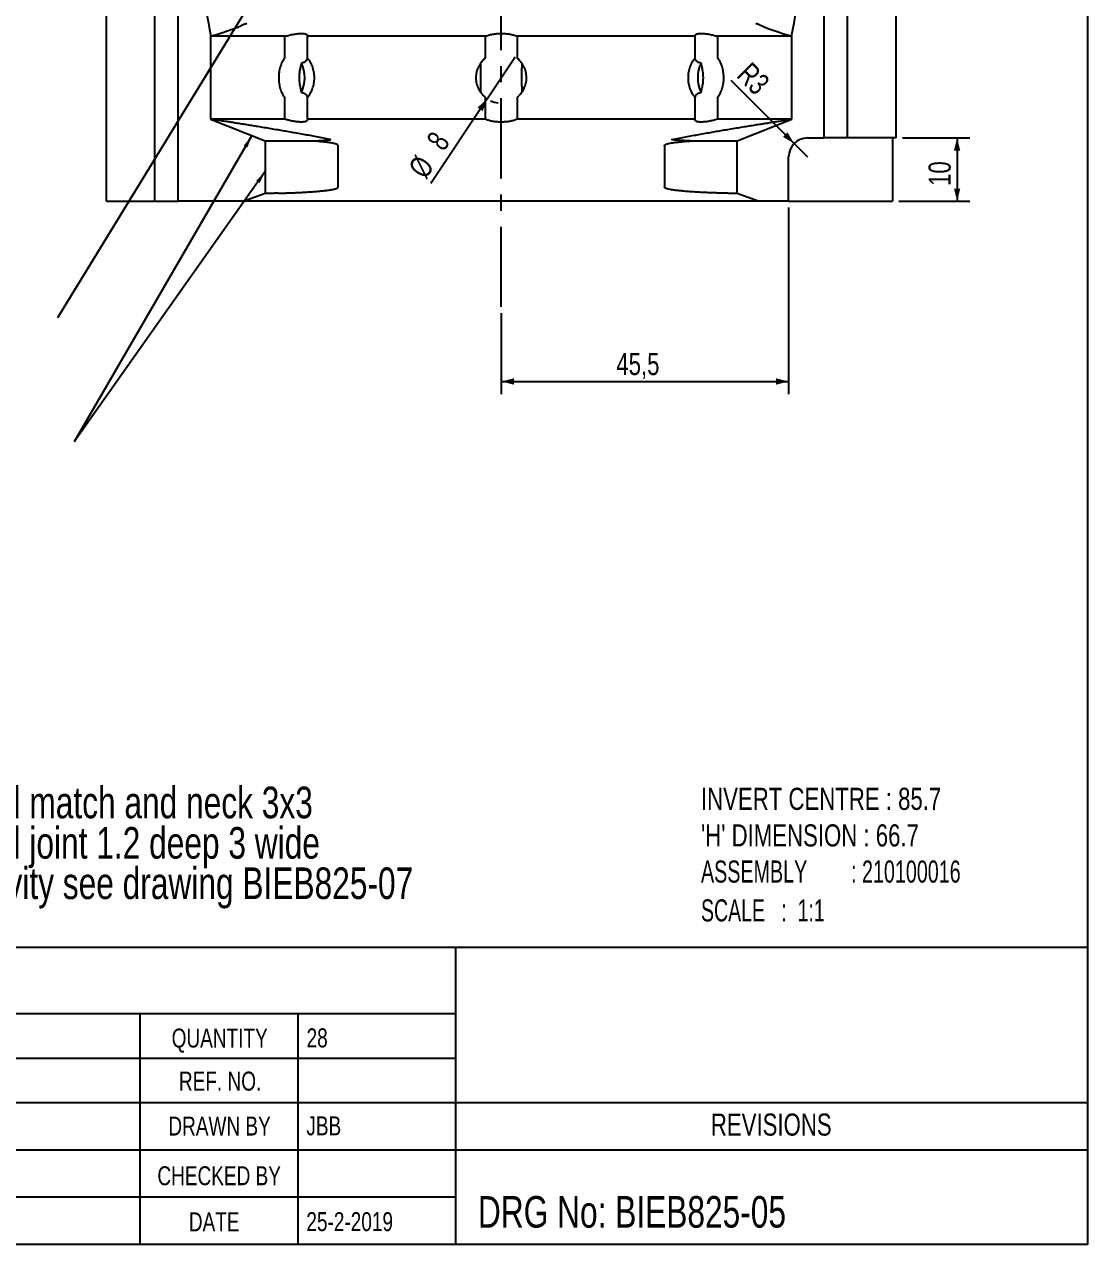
# Model space of a CAD drawing. Header units: millimetres. Extents: x 8 to 862, y 8 to 585.
# Drawn here: x 663.7 to 832, y 8 to 201.1 of the extents above; entities that cross this region are included whole.
import ezdxf

# ---------------------------------------------------------------- set-up
doc = ezdxf.new("R2010")
doc.units = ezdxf.units.MM
doc.linetypes.add('CENTERX2', pattern=[20.32, 12.7, -2.54, 2.54, -2.54])
for name, color, linetype in [('CENTERLINE', 4, 'CENTERX2'), ('DIMENSIONS', 2, 'Continuous'), ('TEXT', 2, 'Continuous')]:
    doc.layers.add(name, color=color, linetype=linetype)
doc.layers.add('OUTLINE', color=7, linetype='Continuous', lineweight=25)
doc.styles.add('SLDTEXTSTYLE0', font='TXT', dxfattribs={"width": 0.75})
doc.styles.add('SLDTEXTSTYLE1', font='TXT', dxfattribs={"width": 0.666667})
doc.styles.add('SLDTEXTSTYLE2', font='TXT', dxfattribs={"width": 0.660714})
doc.dimstyles.new('SLDDIMSTYLE19', dxfattribs={"dimtxt": 0.18, "dimasz": 2, "dimexe": 0, "dimexo": 0.0625, "dimgap": 0, "dimtad": 0, "dimtih": 1, "dimtoh": 1, "dimdec": 0, "dimrnd": 1e-09, "dimzin": 0, "dimdsep": 46, "dimtxsty": 'Standard', "dimsah": 1, "dimcen": 0.09, "dimadec": 0, "dimazin": 0, "dimtfac": 2, "dimtdec": 0, "dimtofl": 0, "dimtmove": 0, "dimatfit": 3, "dimfxl": 0, "dimfrac": 2, "dimtolj": 1, "dimtzin": 0, "dimarcsym": 0})
doc.dimstyles.new('SLDDIMSTYLE2', dxfattribs={"dimtxt": 3.5, "dimasz": 2, "dimexe": 0, "dimexo": 0.0625, "dimgap": 0.875, "dimtad": 1, "dimrnd": 1e-09, "dimzin": 12, "dimdsep": 46, "dimtxsty": 'SLDTEXTSTYLE0', "dimsah": 1, "dimcen": 0.09, "dimadec": 0, "dimazin": 3, "dimtfac": 1, "dimtofl": 0, "dimtmove": 0, "dimatfit": 3, "dimfxl": 0, "dimfrac": 2, "dimtolj": 1, "dimtzin": 12, "dimarcsym": 0})
doc.dimstyles.new('SLDDIMSTYLE20', dxfattribs={"dimtxt": 0.18, "dimasz": 1, "dimexe": 0, "dimexo": 0.0625, "dimgap": 0, "dimtad": 0, "dimtih": 1, "dimtoh": 1, "dimdec": 0, "dimrnd": 1e-09, "dimzin": 0, "dimdsep": 46, "dimtxsty": 'Standard', "dimblk1": 'DOT', "dimblk2": 'DOT', "dimsah": 1, "dimcen": 0.09, "dimadec": 0, "dimazin": 0, "dimtfac": 1, "dimtdec": 0, "dimtofl": 0, "dimtmove": 0, "dimatfit": 3, "dimldrblk": 'DOT', "dimfxl": 0, "dimfrac": 2, "dimtolj": 1, "dimtzin": 0, "dimarcsym": 0})
doc.dimstyles.new('SLDDIMSTYLE23', dxfattribs={"dimtxt": 3.5, "dimasz": 2, "dimexe": 0, "dimexo": 0.0625, "dimgap": 0.875, "dimtad": 1, "dimrnd": 1e-09, "dimzin": 12, "dimdsep": 46, "dimtxsty": 'SLDTEXTSTYLE0', "dimsah": 1, "dimcen": 0, "dimadec": 0, "dimazin": 3, "dimtfac": 1, "dimtofl": 0, "dimtmove": 0, "dimatfit": 3, "dimfxl": 0, "dimfrac": 2, "dimtolj": 1, "dimtzin": 12, "dimarcsym": 0})
doc.dimstyles.new('SLDDIMSTYLE24', dxfattribs={"dimtxt": 3.5, "dimasz": 2, "dimexe": 0, "dimexo": 0.0625, "dimgap": 0.875, "dimtad": 1, "dimrnd": 1e-09, "dimzin": 12, "dimdsep": 46, "dimtxsty": 'SLDTEXTSTYLE0', "dimblk1": 'NONE', "dimsah": 1, "dimcen": 0, "dimadec": 0, "dimazin": 3, "dimtfac": 1, "dimtmove": 0, "dimatfit": 3, "dimldrblk": 'NONE', "dimfxl": 0, "dimfrac": 2, "dimtolj": 1, "dimtzin": 12, "dimarcsym": 0})

# ---------------------------------------------------------------- blocks, each defined once
blk = doc.blocks.new('_D_57')
at = {"layer": 'DIMENSIONS'}
for p, q in [((784.67, 172.09), (784.67, 142.56)), ((739.17, 155.35), (739.17, 142.56)), ((739.17, 144.56), (784.67, 144.56))]:
    blk.add_line(p, q, dxfattribs=at)
for points in [[(739.17, 144.56), (741.17, 144.06), (741.17, 145.06)], [(784.67, 144.56), (782.67, 145.06), (782.67, 144.06)]]:
    blk.add_solid(points, dxfattribs=at)
at = {"layer": 'DIMENSIONS', "insert": (757.39, 149.08), "char_height": 3.5, "attachment_point": 1, "style": 'SLDTEXTSTYLE0'}
blk.add_mtext('45,5', dxfattribs=at)
blk = doc.blocks.new('_D_59')
at = {"layer": 'DIMENSIONS'}
for p, q in [((802.67, 183.09), (813.34, 183.09)), ((811.34, 183.09), (811.34, 173.09)), ((802.09, 173.09), (813.34, 173.09))]:
    blk.add_line(p, q, dxfattribs=at)
for points in [[(811.34, 183.09), (810.84, 181.09), (811.84, 181.09)], [(811.34, 173.09), (811.84, 175.09), (810.84, 175.09)]]:
    blk.add_solid(points, dxfattribs=at)
at = {"layer": 'DIMENSIONS', "insert": (806.82, 175.5), "char_height": 3.5, "attachment_point": 1, "rotation": 90, "style": 'SLDTEXTSTYLE0'}
blk.add_mtext('10', dxfattribs=at)
blk = doc.blocks.new('_D_60')
at = {"layer": 'DIMENSIONS'}
for q in [(775.59, 192.17), (787.67, 180.09)]:
    blk.add_line((785.54, 182.21), q, dxfattribs=at)
blk.add_solid([(785.54, 182.21), (784.48, 183.98), (783.78, 183.27)], dxfattribs=at)
at = {"layer": 'DIMENSIONS', "insert": (778.74, 195.32), "char_height": 3.5, "attachment_point": 1, "rotation": 315, "style": 'SLDTEXTSTYLE0'}
blk.add_mtext('R3', dxfattribs=at)
blk = doc.blocks.new('_D_61')
at = {"layer": 'DIMENSIONS'}
for q in [(741.38, 195.94), (728, 175.87)]:
    blk.add_line((736.95, 189.29), q, dxfattribs=at)
blk.add_arc((739.17, 192.62), 4, 245.2279, 262.8756, dxfattribs=at)
blk.add_solid([(736.95, 189.29), (735.42, 187.9), (736.25, 187.35)], dxfattribs=at)
at = {"layer": 'DIMENSIONS', "char_height": 3.5, "attachment_point": 1, "rotation": 56.3106, "style": 'SLDTEXTSTYLE0'}
for s, insert in [('8', (727.17, 182.78)), ('%%c', (724.28, 178.35))]:
    blk.add_mtext(s, dxfattribs=dict(at, insert=insert))
blk = doc.blocks.new('_None')
blk = doc.blocks.new('SW_NOTE_0_7')
at = {"layer": 'TEXT', "color": 0, "char_height": 5, "attachment_point": 1, "style": 'SLDTEXTSTYLE0'}
for s, insert in [('Hard weld match and neck 3x3', (0, 6.43)), ('Hard weld joint 1.2 deep 3 wide', (0, 0.04)), ('Mould cavity see drawing BIEB825-07', (0, -6.35))]:
    blk.add_mtext(s, dxfattribs=dict(at, insert=insert))
blk = doc.blocks.new('_Dot')
at = {"color": 0, "linetype": 'ByBlock', "lineweight": -2}
blk.add_line((-0.5, 0), (-1, 0), dxfattribs=at)
at = {"color": 0, "linetype": 'ByBlock', "const_width": 0.5}
blk.add_lwpolyline([(-0.25, 0, 1), (0.25, 0, 1)], format="xyb", close=True, dxfattribs=at)

msp = doc.modelspace()

# ---------------------------------------------------------------- linework, layer by layer
at = {"layer": 'CENTERLINE'}
msp.add_line((739.16604, 156.34842), (739.16604, 430.8663), dxfattribs=at)
at = {"layer": 'OUTLINE'}
for p, q in [((832, 585), (832, 8)), ((676.66605, 173.08726), (676.66605, 429.83342)), ((684.3462, 173.08726), (684.3462, 429.83342)), ((688.04543, 173.08726), (688.04543, 429.83342)), ((790.28666, 183.08725), (790.28666, 429.83342)), ((793.9859, 183.08725), (793.9859, 429.83342)), ((801.66604, 183.08725), (801.66604, 429.83342)), ((693.19884, 199.18841), (693.16604, 199.17647)), ((693.16604, 199.17647), (693.16604, 186.05678)), ((704.91485, 199.17647), (693.16604, 199.17647)), ((695.94998, 200.08481), (696.18886, 200.17117)), ((704.91485, 195.73361), (704.91485, 199.17647)), ((736.65918, 199.17647), (708.46009, 199.17647)), ((708.46009, 199.17647), (708.46009, 195.73361)), ((736.65918, 195.73361), (736.65918, 199.17647)), ((769.872, 199.17647), (741.67291, 199.17647)), ((741.67291, 199.17647), (741.67291, 195.73361)), ((769.872, 195.73361), (769.872, 199.17647)), ((785.16604, 199.17647), (773.41724, 199.17647)), ((773.41724, 199.17647), (773.41724, 195.73361)), ((782.14323, 200.17117), (782.38211, 200.08481)), ((785.16604, 199.17647), (785.13325, 199.18841)), ((785.16604, 186.05678), (785.16604, 199.17647)), ((704.91485, 186.05678), (704.91485, 189.49963)), ((708.46009, 189.49963), (708.46009, 186.05678)), ((736.65918, 186.05678), (736.65918, 189.49963)), ((741.67291, 189.49963), (741.67291, 186.05678)), ((769.872, 186.05678), (769.872, 189.49963)), ((773.41724, 189.49963), (773.41724, 186.05678)), ((693.16604, 186.05678), (701.81604, 182.61726)), ((704.91485, 186.05678), (693.16604, 186.05678)), ((736.65918, 186.05678), (708.46009, 186.05678)), ((769.872, 186.05678), (741.67291, 186.05678)), ((785.16604, 186.05678), (773.41724, 186.05678)), ((776.51604, 182.61726), (785.16604, 186.05678)), ((701.81604, 182.61726), (701.81604, 174.29608)), ((701.81604, 182.61726), (709.2359, 182.61726)), ((713.32129, 181.91705), (713.32129, 175.28746)), ((765.0108, 181.91705), (765.0108, 175.28746)), ((769.09618, 182.61726), (776.51604, 182.61726)), ((776.51604, 174.29608), (776.51604, 182.61726)), ((787.66605, 183.08725), (790.28666, 183.08725)), ((792.16604, 183.08725), (790.28666, 183.08725)), ((793.9859, 183.08725), (792.16604, 183.08725)), ((801.66604, 183.08725), (793.9859, 183.08725)), ((801.09299, 183.08725), (801.09299, 173.08726)), ((784.66605, 173.08726), (784.66605, 180.08726)), ((701.81604, 174.29608), (698.49483, 173.08726)), ((779.83726, 173.08726), (776.51604, 174.29608)), ((676.66605, 173.08726), (684.3462, 173.08726)), ((684.3462, 173.08726), (686.16604, 173.08726)), ((686.16604, 173.08726), (688.04543, 173.08726)), ((698.49483, 173.08726), (688.04543, 173.08726)), ((779.83726, 173.08726), (698.49483, 173.08726)), ((784.66605, 173.08726), (779.83726, 173.08726)), ((784.66605, 173.08726), (801.09299, 173.08726)), ((832, 55), (429, 55)), ((732, 8), (732, 55)), ((732, 44.5), (579, 44.5)), ((682, 8), (682, 44.5)), ((707, 8), (707, 44.5)), ((579, 37.5), (732, 37.5)), ((519, 30.5), (832, 30.5)), ((579, 23), (732, 23)), ((732, 23), (832, 23)), ((732, 15.5), (519, 15.5)), ((832, 8), (8, 8))]:
    msp.add_line(p, q, dxfattribs=at)
for centre, radius, start, end in [((775.45919, 216.03726), 83.96815, 180, 191.5754227), ((702.8729, 216.03726), 83.96815, 348.4245773, 0), ((702.7127, 192.61662), 5.34571, 334.1377575, 25.8622425), ((775.61941, 192.61662), 5.34573, 154.1378664, 205.8621336), ((787.66604, 180.08726), 3, 90, 180)]:
    msp.add_arc(centre, radius, start, end, dxfattribs=at)
for points, knots in [([(696.18886, 200.17117), (696.21503, 200.18065), (696.34875, 200.22908), (696.58897, 200.31734), (696.89884, 200.4335), (697.18814, 200.5445), (697.44914, 200.64705), (697.67281, 200.73751), (697.83585, 200.80586), (697.94951, 200.85558), (697.99415, 200.87669), (698.01647, 200.88725)], [0, 0, 0, 0, 0.0316356, 0.16168875, 0.291742266, 0.422525996, 0.553305165, 0.683760329, 0.814206974, 0.907104819, 1, 1, 1, 1]), ([(698.01647, 200.88725), (698.15875, 200.95449), (698.44335, 201.08897), (698.73299, 201.19988), (698.87782, 201.25534)], [0, 0, 0, 0, 0.4999543427, 1, 1, 1, 1]), ([(779.45427, 201.25534), (779.59907, 201.19989), (779.88872, 201.08899), (780.17331, 200.9545), (780.31562, 200.88725)], [0, 0, 0, 0, 0.499952963, 1, 1, 1, 1]), ([(780.31562, 200.88725), (780.34784, 200.87215), (780.41229, 200.84196), (780.5711, 200.77411), (780.77115, 200.69194), (781.01059, 200.59656), (781.28324, 200.49075), (781.56966, 200.38211), (781.85901, 200.27449), (782.04849, 200.20561), (782.14323, 200.17117)], [0, 0, 0, 0, 0.128070477, 0.256149764, 0.384192718, 0.512243164, 0.641611254, 0.770982145, 0.885491744, 1, 1, 1, 1]), ([(693.19884, 199.18841), (693.34841, 199.24082), (693.64757, 199.34566), (693.95169, 199.42713), (694.10377, 199.46787)], [0, 0, 0, 0, 0.499957331, 1, 1, 1, 1]), ([(694.10377, 199.46787), (694.13692, 199.47679), (694.20321, 199.49465), (694.36436, 199.5436), (694.5665, 199.60783), (694.80716, 199.68681), (695.07972, 199.77861), (695.36726, 199.87771), (695.66018, 199.9806), (695.85338, 200.05007), (695.94998, 200.08481)], [0, 0, 0, 0, 0.127431955, 0.254866995, 0.382310748, 0.509758496, 0.637788882, 0.765825123, 0.882909712, 1, 1, 1, 1]), ([(704.91485, 199.17647), (705.03266, 199.21018), (705.26862, 199.2777), (705.62594, 199.36735), (705.98099, 199.44688), (706.3295, 199.51359), (706.66666, 199.56681), (706.98267, 199.60476), (707.27282, 199.62674), (707.53513, 199.63376), (707.76805, 199.62611), (707.96833, 199.60387), (708.13613, 199.56867), (708.27264, 199.52065), (708.37521, 199.46005), (708.44299, 199.38802), (708.4835, 199.29592), (708.46871, 199.22044), (708.46009, 199.17647)], [0, 0, 0, 0, 0.063275765, 0.126735288, 0.189990496, 0.253456621, 0.31713616, 0.380583312, 0.441178722, 0.501978768, 0.562571209, 0.621159787, 0.67993408, 0.73853306, 0.797972052, 0.857588535, 0.917043764, 1, 1, 1, 1]), ([(736.65918, 199.17647), (736.73719, 199.21018), (736.89344, 199.2777), (737.16491, 199.36735), (737.46053, 199.44688), (737.78099, 199.51359), (738.12078, 199.56681), (738.47024, 199.60476), (738.8242, 199.62674), (739.17718, 199.63376), (739.52622, 199.62611), (739.86643, 199.60387), (740.19412, 199.56867), (740.51084, 199.52065), (740.8124, 199.46005), (741.09512, 199.38802), (741.39223, 199.29592), (741.5696, 199.22044), (741.67291, 199.17647)], [0, 0, 0, 0, 0.063275125, 0.126734961, 0.189990598, 0.253456233, 0.317135769, 0.380583455, 0.441178309, 0.501978747, 0.562571229, 0.621159698, 0.67993434, 0.738533001, 0.797971489, 0.857588371, 0.91704353, 1, 1, 1, 1]), ([(769.872, 199.17647), (769.86451, 199.21018), (769.84952, 199.27771), (769.87612, 199.36735), (769.93914, 199.44688), (770.04383, 199.51359), (770.18719, 199.56681), (770.3654, 199.60476), (770.57583, 199.62674), (770.8127, 199.63376), (771.0734, 199.62611), (771.35425, 199.60387), (771.64987, 199.56867), (771.96128, 199.52065), (772.28517, 199.46005), (772.61722, 199.38802), (772.99689, 199.29592), (773.26251, 199.22044), (773.41724, 199.17647)], [0, 0, 0, 0, 0.063275142, 0.126735268, 0.189990482, 0.2534561, 0.317135644, 0.380583199, 0.441178096, 0.501978838, 0.562571283, 0.621159607, 0.679934182, 0.73853304, 0.797971736, 0.857588532, 0.917043455, 1, 1, 1, 1]), ([(782.38211, 200.08481), (782.48964, 200.04616), (782.7053, 199.96865), (783.02074, 199.85826), (783.31861, 199.75607), (783.58876, 199.66565), (783.8242, 199.58893), (784.01643, 199.52857), (784.15129, 199.48831), (784.20577, 199.47385), (784.22833, 199.46787)], [0, 0, 0, 0, 0.13027232, 0.26128915, 0.392301171, 0.522199756, 0.652091484, 0.780645484, 0.909195686, 1, 1, 1, 1]), ([(784.22833, 199.46787), (784.38037, 199.42714), (784.68449, 199.34568), (784.98366, 199.24083), (785.13325, 199.18841)], [0, 0, 0, 0, 0.499956607, 1, 1, 1, 1]), ([(704.91485, 195.73361), (704.83908, 195.63584), (704.68732, 195.44), (704.4913, 195.1004), (704.32059, 194.73257), (704.18003, 194.33648), (704.06938, 193.91911), (703.9899, 193.48551), (703.94325, 193.04091), (703.92878, 192.59139), (703.94653, 192.14248), (703.99734, 191.70015), (704.07952, 191.26972), (704.1925, 190.85583), (704.33611, 190.46425), (704.50853, 190.10004), (704.70056, 189.77402), (704.84558, 189.58832), (704.91485, 189.49963)], [0, 0, 0, 0, 0.062902174, 0.126004295, 0.188905778, 0.251813017, 0.314921654, 0.377828542, 0.440606143, 0.503584492, 0.566362883, 0.628970861, 0.691778156, 0.75438696, 0.817085176, 0.879982002, 0.942679949, 1, 1, 1, 1]), ([(708.46009, 195.73361), (708.44325, 195.66668), (708.4128, 195.5457), (708.32125, 195.37469), (708.20723, 195.22761), (708.05844, 195.09886), (707.87235, 195.00122), (707.68784, 194.95382), (707.56368, 194.94979), (707.52301, 194.94847)], [0, 0, 0, 0, 0.183016444, 0.330804468, 0.478877016, 0.626398953, 0.776747413, 0.926874272, 1, 1, 1, 1]), ([(708.46009, 189.49963), (708.54499, 189.5974), (708.71506, 189.79324), (708.93884, 190.13284), (709.13582, 190.50068), (709.29981, 190.89676), (709.42997, 191.31413), (709.52418, 191.74774), (709.57958, 192.19233), (709.59684, 192.64186), (709.57575, 193.09076), (709.51528, 193.53309), (709.41801, 193.96352), (709.28523, 194.37742), (709.11781, 194.76899), (708.91907, 195.1332), (708.70012, 195.45923), (708.53768, 195.64492), (708.46009, 195.73361)], [0, 0, 0, 0, 0.062902296, 0.126004395, 0.188905742, 0.251812959, 0.314921573, 0.377828493, 0.440606039, 0.503585417, 0.566362745, 0.6289707, 0.691777973, 0.754387661, 0.817085017, 0.87998182, 0.942680517, 1, 1, 1, 1]), ([(736.65918, 195.73361), (736.54557, 195.63584), (736.318, 195.44), (736.02116, 195.1004), (735.76116, 194.73257), (735.54581, 194.33648), (735.37554, 193.91911), (735.25271, 193.48551), (735.18056, 193.04091), (735.15812, 192.59139), (735.18559, 192.14248), (735.26427, 191.70015), (735.39117, 191.26972), (735.56494, 190.85583), (735.78487, 190.46425), (736.04732, 190.10004), (736.33793, 189.77403), (736.55534, 189.58832), (736.65918, 189.49963)], [0, 0, 0, 0, 0.0629021502, 0.1260043959, 0.1889058445, 0.2518130896, 0.3149216846, 0.3778285694, 0.4406061425, 0.5035844919, 0.5663628957, 0.6289708055, 0.6917780977, 0.7543868082, 0.8170851714, 0.8799818637, 0.9426799771, 1, 1, 1, 1]), ([(741.67291, 189.49963), (741.78652, 189.5974), (742.01409, 189.79324), (742.31093, 190.13284), (742.57093, 190.50068), (742.78628, 190.89676), (742.95655, 191.31413), (743.07938, 191.74774), (743.15153, 192.19233), (743.17397, 192.64186), (743.1465, 193.09076), (743.06782, 193.53309), (742.94092, 193.96352), (742.76715, 194.37742), (742.54722, 194.76899), (742.28477, 195.1332), (741.99417, 195.45922), (741.77675, 195.64492), (741.67291, 195.73361)], [0, 0, 0, 0, 0.062902056, 0.126004305, 0.188905756, 0.251813004, 0.314921602, 0.377828525, 0.44060608, 0.50358548, 0.566362846, 0.628970781, 0.691778113, 0.754387787, 0.817085181, 0.879981876, 0.942680765, 1, 1, 1, 1]), ([(769.872, 195.73361), (769.7871, 195.63584), (769.61703, 195.44), (769.39325, 195.1004), (769.19627, 194.73257), (769.03228, 194.33648), (768.90211, 193.91911), (768.80791, 193.48551), (768.75251, 193.04091), (768.73525, 192.59139), (768.75634, 192.14248), (768.81681, 191.70015), (768.91408, 191.26972), (769.04686, 190.85583), (769.21428, 190.46425), (769.41302, 190.10004), (769.63197, 189.77402), (769.79441, 189.58832), (769.872, 189.49963)], [0, 0, 0, 0, 0.062902041, 0.126004173, 0.188905782, 0.251812937, 0.314921586, 0.377828485, 0.440606097, 0.503584468, 0.566362883, 0.628970872, 0.691778179, 0.754386863, 0.817085258, 0.87998198, 0.942679938, 1, 1, 1, 1]), ([(770.80907, 194.94847), (770.72843, 194.95371), (770.5645, 194.96438), (770.38357, 195.03717), (770.24676, 195.12334), (770.11088, 195.2415), (769.99658, 195.39404), (769.91031, 195.57357), (769.8848, 195.68013), (769.872, 195.73361)], [0, 0, 0, 0, 0.147189753, 0.299183175, 0.400146455, 0.501146646, 0.7084321, 0.853667038, 1, 1, 1, 1]), ([(773.41724, 189.49963), (773.493, 189.5974), (773.64476, 189.79324), (773.84079, 190.13284), (774.0115, 190.50068), (774.15206, 190.89676), (774.26271, 191.31413), (774.34219, 191.74774), (774.38883, 192.19233), (774.40331, 192.64186), (774.38555, 193.09076), (774.33475, 193.53309), (774.25256, 193.96352), (774.13959, 194.37742), (773.99598, 194.76899), (773.82356, 195.1332), (773.63153, 195.45922), (773.48651, 195.64492), (773.41724, 195.73361)], [0, 0, 0, 0, 0.062902041, 0.126004386, 0.188905767, 0.251813002, 0.314921635, 0.377828518, 0.440606088, 0.503585483, 0.56636284, 0.628970784, 0.691778123, 0.754387751, 0.817085222, 0.879981944, 0.942680775, 1, 1, 1, 1]), ([(707.52301, 194.94847), (707.46162, 194.69461), (707.36028, 194.27557), (707.24868, 193.67644), (707.18175, 193.15452), (707.15811, 192.62025), (707.18023, 192.10664), (707.23906, 191.62506), (707.31878, 191.17402), (707.41508, 190.7269), (707.48704, 190.43216), (707.52301, 190.28478)], [0, 0, 0, 0, 0.1678574883, 0.277087104, 0.3862593461, 0.4992221182, 0.612183764, 0.708394367, 0.8046407582, 0.9023130524, 1, 1, 1, 1]), ([(735.91604, 190.28478), (735.91682, 190.43718), (735.91838, 190.74195), (735.9281, 191.20894), (735.93927, 191.6848), (735.94889, 192.1848), (735.95144, 192.70473), (735.94588, 193.24581), (735.93384, 193.78671), (735.92003, 194.35796), (735.91745, 194.74108), (735.91604, 194.94847)], [0, 0, 0, 0, 0.101002582, 0.201985749, 0.304335174, 0.406637791, 0.518395077, 0.630165701, 0.746412492, 0.862728589, 1, 1, 1, 1]), ([(742.41604, 194.94847), (742.41527, 194.79607), (742.41371, 194.4913), (742.40398, 194.02431), (742.39282, 193.54844), (742.3832, 193.04845), (742.38065, 192.52851), (742.38621, 191.98743), (742.39825, 191.44654), (742.41206, 190.87528), (742.41464, 190.49216), (742.41604, 190.28478)], [0, 0, 0, 0, 0.1010010982, 0.201984261, 0.3043352048, 0.4066378173, 0.5183950991, 0.6301657203, 0.7464125025, 0.8627285942, 1, 1, 1, 1]), ([(770.80907, 190.28478), (770.87046, 190.53863), (770.9718, 190.95767), (771.08341, 191.5568), (771.15034, 192.07872), (771.17398, 192.61299), (771.15185, 193.1266), (771.09303, 193.60818), (771.0133, 194.05922), (770.91701, 194.50635), (770.84505, 194.80109), (770.80907, 194.94847)], [0, 0, 0, 0, 0.1678574664, 0.2770870678, 0.3862593433, 0.4992221006, 0.6121837316, 0.708394322, 0.8046407667, 0.9023128881, 1, 1, 1, 1]), ([(707.52301, 190.28478), (707.60366, 190.27953), (707.76759, 190.26887), (707.94852, 190.19607), (708.08533, 190.1099), (708.22121, 189.99174), (708.33552, 189.8392), (708.42178, 189.65967), (708.44729, 189.55311), (708.46009, 189.49963)], [0, 0, 0, 0, 0.147190198, 0.299183988, 0.400146842, 0.501146661, 0.708432507, 0.853667209, 1, 1, 1, 1]), ([(769.872, 189.49963), (769.88884, 189.56656), (769.91929, 189.68754), (770.01084, 189.85855), (770.12486, 190.00563), (770.27365, 190.13438), (770.45974, 190.23201), (770.64425, 190.27943), (770.76841, 190.28346), (770.80907, 190.28478)], [0, 0, 0, 0, 0.183016563, 0.330804595, 0.478877152, 0.626399098, 0.776747164, 0.926875452, 1, 1, 1, 1]), ([(712.10048, 182.85674), (711.73862, 182.92654), (711.01456, 183.06622), (709.94682, 183.26731), (708.89534, 183.46217), (707.8522, 183.6522), (706.8198, 183.83727), (705.80079, 184.01713), (704.80888, 184.18964), (703.78118, 184.3659), (702.72744, 184.54404), (701.65916, 184.72203), (700.63295, 184.89066), (699.65405, 185.0495), (698.72683, 185.19817), (697.86556, 185.33478), (697.07275, 185.45931), (696.34949, 185.57191), (695.74541, 185.66521), (695.24519, 185.74202), (694.83308, 185.80497), (694.46483, 185.86099), (694.13349, 185.9112), (693.84367, 185.95497), (693.59971, 185.99172), (693.4072, 186.02062), (693.26936, 186.0413), (693.18227, 186.05435), (693.17145, 186.05597), (693.16604, 186.05678)], [0, 0, 0, 0, 0.033574391, 0.067182522, 0.100791122, 0.134365972, 0.169072003, 0.203814442, 0.238557255, 0.273263705, 0.315045594, 0.35685888, 0.398641176, 0.441591596, 0.484575578, 0.527526324, 0.570101201, 0.61270841, 0.655283521, 0.688118359, 0.720982522, 0.753846752, 0.786681717, 0.821894988, 0.857126232, 0.892339517, 0.928220018, 0.964119497, 1, 1, 1, 1]), ([(708.46009, 186.05678), (708.46758, 186.02307), (708.48258, 185.95555), (708.45596, 185.86589), (708.39295, 185.78636), (708.28827, 185.71965), (708.1449, 185.66644), (707.96669, 185.62848), (707.75626, 185.6065), (707.51939, 185.59948), (707.25869, 185.60713), (706.97784, 185.62937), (706.68222, 185.66457), (706.37081, 185.7126), (706.04692, 185.77319), (705.71487, 185.84524), (705.3352, 185.93732), (705.06957, 186.01281), (704.91485, 186.05678)], [0, 0, 0, 0, 0.063275128, 0.126735571, 0.189990746, 0.253456143, 0.317135773, 0.380583446, 0.441177931, 0.50197885, 0.562571258, 0.621159805, 0.679934067, 0.738532889, 0.797971248, 0.85758858, 0.917043474, 1, 1, 1, 1]), ([(741.67291, 186.05678), (741.5949, 186.02307), (741.43865, 185.95555), (741.16718, 185.86589), (740.87156, 185.78636), (740.5511, 185.71965), (740.21131, 185.66644), (739.86185, 185.62848), (739.50789, 185.6065), (739.15491, 185.59948), (738.80587, 185.60713), (738.46566, 185.62937), (738.13797, 185.66457), (737.82125, 185.7126), (737.51969, 185.77319), (737.23697, 185.84524), (736.93986, 185.93732), (736.76249, 186.01281), (736.65918, 186.05678)], [0, 0, 0, 0, 0.063275191, 0.1267353, 0.189990899, 0.253456495, 0.317135992, 0.380583485, 0.44117846, 0.501978861, 0.562571306, 0.621159738, 0.679934191, 0.738532963, 0.797971415, 0.857588526, 0.917043347, 1, 1, 1, 1]), ([(766.23161, 182.85674), (766.59347, 182.92654), (767.31753, 183.06622), (768.38527, 183.26731), (769.43675, 183.46217), (770.47989, 183.6522), (771.51229, 183.83727), (772.5313, 184.01713), (773.52321, 184.18964), (774.55091, 184.3659), (775.60465, 184.54404), (776.67294, 184.72203), (777.69914, 184.89066), (778.67804, 185.0495), (779.60526, 185.19817), (780.46653, 185.33478), (781.25935, 185.45931), (781.9826, 185.57191), (782.58668, 185.66521), (783.08691, 185.74202), (783.49901, 185.80497), (783.86726, 185.86099), (784.19861, 185.9112), (784.48841, 185.95497), (784.73238, 185.99172), (784.9249, 186.02062), (785.06273, 186.0413), (785.14982, 186.05435), (785.16064, 186.05597), (785.16604, 186.05678)], [0, 0, 0, 0, 0.03357434, 0.067182521, 0.10079112, 0.134365971, 0.169072001, 0.20381444, 0.238557252, 0.273263746, 0.315045634, 0.35685892, 0.398641177, 0.441591597, 0.484575579, 0.527526324, 0.570101231, 0.612708386, 0.655283497, 0.688118378, 0.720982541, 0.753846735, 0.78668173, 0.821894975, 0.85712624, 0.892339525, 0.928220013, 0.9641195, 1, 1, 1, 1]), ([(773.41724, 186.05678), (773.29943, 186.02307), (773.06347, 185.95555), (772.70616, 185.86589), (772.3511, 185.78636), (772.00259, 185.71965), (771.66543, 185.66644), (771.34942, 185.62848), (771.05927, 185.6065), (770.79695, 185.59948), (770.56404, 185.60713), (770.36375, 185.62937), (770.19596, 185.66457), (770.05945, 185.7126), (769.95688, 185.77319), (769.8891, 185.84524), (769.84859, 185.93732), (769.86338, 186.01281), (769.872, 186.05678)], [0, 0, 0, 0, 0.06327542, 0.126735529, 0.1899907, 0.253456487, 0.317135989, 0.380583659, 0.441178515, 0.501978764, 0.562571169, 0.621159899, 0.679934001, 0.738532948, 0.797971809, 0.857588587, 0.917043478, 1, 1, 1, 1]), ([(709.2359, 182.61726), (709.5776, 182.63496), (710.1425, 182.66424), (710.97844, 182.7123), (711.56718, 182.75557), (711.94903, 182.79321), (712.09489, 182.81733), (712.13485, 182.8306), (712.14334, 182.83808), (712.14066, 182.8431), (712.13726, 182.84578), (712.13177, 182.84849), (712.12287, 182.85163), (712.11202, 182.85441), (712.10406, 182.85602), (712.10048, 182.85674)], [0, 0, 0, 0, 0.356903887, 0.590038613, 0.823177981, 0.932628877, 0.969972006, 0.982680765, 0.989087642, 0.990718552, 0.992073302, 0.993433702, 0.995027897, 0.997757625, 1, 1, 1, 1]), ([(713.32129, 181.91705), (713.32074, 181.92352), (713.31946, 181.93848), (713.3068, 181.96496), (713.26177, 182.01601), (713.12067, 182.0911), (712.89476, 182.16895), (712.4542, 182.26353), (711.86752, 182.36915), (711.14509, 182.45405), (710.46636, 182.51798), (709.82833, 182.57397), (709.43338, 182.60283), (709.2359, 182.61726)], [0, 0, 0, 0, 0.003176581, 0.007354273, 0.015070993, 0.041976914, 0.106727231, 0.171682395, 0.343492193, 0.515456879, 0.687387386, 0.843693203, 1, 1, 1, 1]), ([(765.0108, 181.91705), (765.01135, 181.92352), (765.01263, 181.93848), (765.02529, 181.96496), (765.07032, 182.016), (765.21141, 182.0911), (765.43733, 182.16895), (765.87789, 182.26353), (766.46457, 182.36915), (767.187, 182.45405), (767.86573, 182.51798), (768.50376, 182.57397), (768.89871, 182.60283), (769.09618, 182.61726)], [0, 0, 0, 0, 0.003176622, 0.0073541452, 0.0150711176, 0.0419769411, 0.10672716, 0.1716826648, 0.3434923842, 0.5154569946, 0.6873873263, 0.8436933678, 1, 1, 1, 1]), ([(769.09618, 182.61726), (768.75449, 182.63496), (768.18959, 182.66424), (767.35365, 182.7123), (766.7649, 182.75557), (766.38306, 182.79321), (766.2372, 182.81733), (766.19724, 182.8306), (766.18875, 182.83808), (766.19144, 182.8431), (766.19483, 182.84578), (766.20032, 182.84849), (766.20922, 182.85163), (766.22007, 182.85441), (766.22803, 182.85602), (766.23161, 182.85674)], [0, 0, 0, 0, 0.356903765, 0.590038772, 0.823178199, 0.932628799, 0.969972129, 0.982680747, 0.989087654, 0.9907186, 0.992073177, 0.993433713, 0.995028076, 0.997757448, 1, 1, 1, 1]), ([(703.8767, 174.34778), (703.75063, 174.34461), (703.49846, 174.33827), (703.16564, 174.32991), (702.86549, 174.32238), (702.60215, 174.31577), (702.37534, 174.31009), (702.17987, 174.30519), (702.02076, 174.30121), (701.90286, 174.29826), (701.83188, 174.29648), (701.81604, 174.29608), (701.81604, 174.29608), (701.81604, 174.29608)], [0, 0, 0, 0, 0.0952140054, 0.1904538617, 0.2856679402, 0.3818283673, 0.4780154276, 0.5741758657, 0.6803384666, 0.786501031, 0.893242211, 0.9999833777, 1, 1, 1, 1]), ([(703.8767, 174.34778), (704.05567, 174.35243), (704.40019, 174.36138), (704.98355, 174.37882), (705.60001, 174.39955), (706.26868, 174.42511), (706.99371, 174.45693), (707.77652, 174.49512), (708.61697, 174.54292), (709.50589, 174.60355), (710.35363, 174.67582), (711.14516, 174.75049), (711.8675, 174.83535), (712.4542, 174.94098), (712.89476, 175.03557), (713.12067, 175.11342), (713.26177, 175.18851), (713.3068, 175.23955), (713.31946, 175.26603), (713.32074, 175.281), (713.32129, 175.28746)], [0, 0, 0, 0, 0.08895793, 0.171244025, 0.253598728, 0.335953174, 0.418238762, 0.502846248, 0.587530962, 0.67221193, 0.756814281, 0.817640309, 0.878478428, 0.939261751, 0.96224176, 0.985149297, 0.994668144, 0.997398186, 0.998876181, 1, 1, 1, 1]), ([(774.45539, 174.34778), (774.27642, 174.35243), (773.9319, 174.36138), (773.34855, 174.37882), (772.73208, 174.39955), (772.06342, 174.42511), (771.33838, 174.45693), (770.55557, 174.49512), (769.71512, 174.54292), (768.82621, 174.60355), (767.97846, 174.67581), (767.18693, 174.75049), (766.46459, 174.83535), (765.87789, 174.94098), (765.43733, 175.03557), (765.21141, 175.11341), (765.07032, 175.18851), (765.02529, 175.23955), (765.01263, 175.26603), (765.01135, 175.281), (765.0108, 175.28746)], [0, 0, 0, 0, 0.088957928, 0.171243978, 0.253598727, 0.33595312, 0.418238815, 0.502846182, 0.587530895, 0.672211861, 0.75681435, 0.817640303, 0.878478384, 0.939261667, 0.962241792, 0.98514929, 0.994668101, 0.997398232, 0.998876167, 1, 1, 1, 1]), ([(776.51604, 174.29608), (776.50885, 174.29626), (776.49445, 174.29662), (776.3785, 174.29953), (776.19268, 174.30418), (775.92824, 174.31081), (775.58675, 174.31936), (775.21142, 174.32879), (774.83144, 174.33832), (774.58078, 174.34462), (774.45539, 174.34778)], [0, 0, 0, 0, 0.133759248, 0.267590275, 0.40134952, 0.53777861, 0.674283868, 0.810712945, 0.90530577, 1, 1, 1, 1])]:
    msp.add_open_spline(points, degree=3, knots=knots, dxfattribs=at)

# ---------------------------------------------------------------- block references
at = {"layer": 'TEXT'}
msp.add_blockref('SW_NOTE_0_7', (640.49754, 74.02646), dxfattribs=at)

# ---------------------------------------------------------------- texts
for s, insert, char_height, attachment_point, style in [('INVERT CENTRE : 85.7', (770.79356, 80.27813), 3.5, 1, 'SLDTEXTSTYLE0'), ("'H' DIMENSION : 66.7", (770.79356, 74.49411), 3.5, 1, 'SLDTEXTSTYLE0'), ('ASSEMBLY        : 210100016', (770.79356, 68.77573), 3.5, 1, 'SLDTEXTSTYLE1'), ('SCALE   :  1:1', (770.79356, 62.62883), 3.5, 1, 'SLDTEXTSTYLE2'), ('QUANTITY', (694.5986, 42.17706), 3, 2, 'SLDTEXTSTYLE0'), ('28', (708.35518, 42.21082), 3, 1, 'SLDTEXTSTYLE0'), ('REF. NO.', (694.66102, 35.36548), 3, 2, 'SLDTEXTSTYLE0'), ('DRAWN BY', (694.57977, 28.25594), 3, 2, 'SLDTEXTSTYLE0'), ('JBB', (708.31932, 28.2897), 3, 1, 'SLDTEXTSTYLE0'), ('REVISIONS', (781.91901, 28.73986), 3.5, 2, 'SLDTEXTSTYLE0'), ('CHECKED BY', (694.51608, 20.39389), 3, 2, 'SLDTEXTSTYLE0'), ('DRG No: BIEB825-05', (735.47964, 15.68362), 5, 1, 'SLDTEXTSTYLE0'), ('DATE', (693.72916, 13.10084), 3, 2, 'SLDTEXTSTYLE0'), ('25-2-2019', (708.31932, 13.1346), 3, 1, 'SLDTEXTSTYLE0')]:
    msp.add_mtext(s, dxfattribs=dict(at, insert=insert, char_height=char_height, attachment_point=attachment_point, style=style))

# ---------------------------------------------------------------- dimensions: what is measured, and where the dimension line sits
at = {"layer": 'DIMENSIONS'}
dim = msp.add_diameter_dim_2p(p1=(741.38481, 195.94485), p2=(736.94728, 189.28839), dimstyle='SLDDIMSTYLE24', dxfattribs=at)
dim.commit()
dim.dimension.update_dxf_attribs({"geometry": '_D_61', "text_midpoint": (730.05549, 178.95044), "dimtype": 163})
dim = msp.add_radius_dim(center=(787.66604, 180.08726), mpoint=(785.54472, 182.20858), dimstyle='SLDDIMSTYLE23', dxfattribs=at)
dim.commit()
dim.dimension.update_dxf_attribs({"geometry": '_D_60', "text_midpoint": (777.32258, 190.43074), "dimtype": 164})
for base, p1, p2, angle, picture, middle in [((811.3357, 173.08726), (801.66604, 183.08726), (801.09299, 173.08726), 90, '_D_59', (811.3357, 178.08726)), ((784.66604, 144.56497), (739.16604, 156.34842), (784.66604, 173.08726), 0, '_D_57', (761.91604, 144.56497))]:
    dim = msp.add_linear_dim(base=base, p1=p1, p2=p2, angle=angle, dimstyle='SLDDIMSTYLE2', dxfattribs=at)
    dim.commit()
    dim.dimension.update_dxf_attribs({"geometry": picture, "text_midpoint": middle, "dimtype": 160})

# ---------------------------------------------------------------- leaders
at = {"layer": 'TEXT'}
for points, dimstyle in [([(700.66397, 206.44071), (668.92105, 154.61605)], 'SLDDIMSTYLE20'), ([(699.70246, 183.45769), (671.54743, 135.00582)], 'SLDDIMSTYLE19'), ([(701.81604, 177.77883), (671.54743, 135.00582)], 'SLDDIMSTYLE19')]:
    msp.add_leader(points, dimstyle=dimstyle, dxfattribs=at)

doc.saveas('drawing.dxf')
